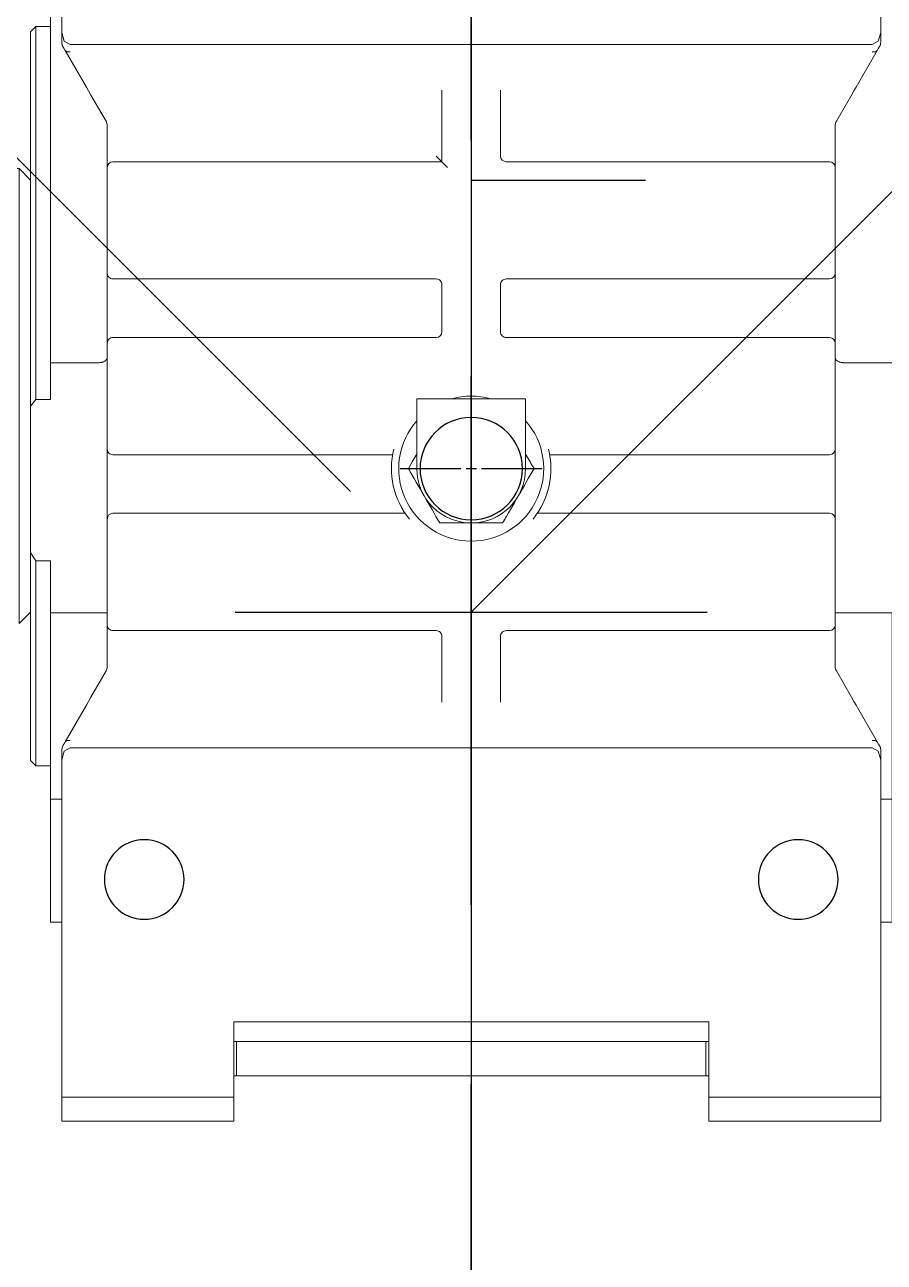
# Model space of a CAD drawing. Header units: millimetres. Extents: x 163705 to 1616509, y 81827 to 302547.
# Drawn here: x 621226.1 to 621377.2, y 152976.2 to 153193.8 of the extents above; entities that cross this region are included whole.
import ezdxf

# ---------------------------------------------------------------- set-up
doc = ezdxf.new("R2010")
doc.units = ezdxf.units.MM
doc.header["$LTSCALE"] = 10
doc.linetypes.add('ACAD_ISO02W100', pattern=[15, 12, -3])
for name, color, linetype, lineweight in [('1-文本', 4, 'Continuous', 0), ('1-标注', 3, 'Continuous', 0), ('1-虚线', 8, 'ACAD_ISO02W100', 0)]:
    doc.layers.add(name, color=color, linetype=linetype, lineweight=lineweight)

# ---------------------------------------------------------------- blocks, each defined once
blk = doc.blocks.new('*X51')
at = {"ltscale": 2}
for p, q in [((0, -41.5), (0, 41.5)), ((-418.5, 0), (-83, 0)), ((-41.5, 0), (41.5, 0)), ((83, 0), (418.5, 0))]:
    blk.add_line(p, q, dxfattribs=at)
blk = doc.blocks.new('A$C2352ff67')
at = {"layer": '1-文本', "lineweight": -2}
for p, q in [((2193.18, 600), (2193.18, 630.67)), ((2142.43, 601.8), (2142.43, 612.5)), ((2142.43, 599.1), (2142.43, 600.9)), ((2065.75, 600), (2140.63, 600)), ((2141.53, 600), (2158.08, 600)), ((2142.43, 587.5), (2142.43, 598.2))]:
    blk.add_line(p, q, dxfattribs=at)
for centre, radius in [((2117.18, 600), 415), ((2117.18, 600), 412), ((2070.18, 657.5), 7), ((2142.43, 600), 9), ((2070.18, 542.5), 7)]:
    blk.add_circle(centre, radius, dxfattribs=at)
at = {"layer": '1-标注'}
for points in [[(2117.09, 664), (2117.09, 674)], [(2161.06, 674), (2161.06, 665.48), (2161.06, 665.41), (2161.07, 665.33), (2161.08, 665.25), (2161.08, 665.18), (2161.11, 665.03), (2161.14, 664.89), (2161.15, 664.85), (2161.16, 664.82), (2161.17, 664.79), (2161.18, 664.76), (2161.2, 664.69), (2161.23, 664.63), (2161.28, 664.52), (2161.34, 664.41), (2161.36, 664.39), (2161.37, 664.36), (2161.39, 664.34), (2161.41, 664.32), (2161.44, 664.27), (2161.47, 664.23), (2161.54, 664.16), (2161.61, 664.11), (2161.63, 664.09), (2161.65, 664.08), (2161.67, 664.07), (2161.69, 664.06), (2161.73, 664.04), (2161.77, 664.03), (2161.84, 664.01), (2161.92, 664)], [(2062.68, 672), (2062.68, 674), (2063.01, 674), (2063.91, 674), (2071.46, 674), (2072.05, 674), (2072.69, 674), (2081.81, 674), (2083.36, 674), (2084.23, 674), (2084.28, 674), (2084.33, 674)], [(2117.09, 674), (2116.51, 674), (2115.93, 674), (2114.33, 674), (2112.85, 674), (2106.4, 674), (2105.89, 674), (2105.29, 674), (2096.88, 674), (2095.6, 674), (2094.49, 674), (2085.05, 674), (2084.51, 674), (2084.33, 674), (2084.33, 672)], [(2091.24, 672), (2031.92, 672)], [(2219.12, 528), (2278.43, 528), (2278.43, 672), (2219.12, 672)], [(2031.92, 558.24), (2045.17, 558.24), (2045.17, 641.76), (2031.92, 641.76)], [(2035.67, 641.26), (2035.67, 641.76)], [(2041.68, 641.26), (2035.67, 641.26), (2035.67, 558.74), (2041.68, 558.74)], [(2041.68, 641.76), (2041.68, 558.24)], [(2144.99, 609.56), (2144.79, 609.68), (2144.19, 610.03), (2143.6, 610.37), (2143.45, 610.45), (2143.3, 610.54), (2143.16, 610.62), (2143.01, 610.71), (2142.72, 610.88), (2142.43, 611.04), (2141.85, 610.71), (2141.26, 610.37), (2140.67, 610.03), (2140.07, 609.68), (2139.48, 609.34), (2138.87, 608.99), (2138.26, 608.64), (2137.65, 608.28), (2137.03, 607.93), (2136.43, 607.58), (2135.82, 607.23), (2135.22, 606.88), (2134.63, 606.54), (2134.04, 606.2), (2133.89, 606.11), (2133.74, 606.03), (2133.59, 605.94), (2133.45, 605.86), (2133.16, 605.69), (2132.87, 605.52), (2132.87, 604.85), (2132.87, 604.17), (2132.87, 603.49), (2132.87, 602.81), (2132.87, 602.11), (2132.87, 601.42), (2132.87, 600.71), (2132.87, 600), (2132.87, 599.29), (2132.87, 598.59), (2132.87, 597.89), (2132.87, 597.2), (2132.87, 596.51), (2132.87, 595.83), (2132.87, 595.66), (2132.87, 595.49), (2132.87, 595.32), (2132.87, 595.15), (2132.87, 594.81), (2132.87, 594.48), (2133.45, 594.14), (2134.03, 593.8), (2134.62, 593.46), (2135.22, 593.12), (2135.82, 592.78), (2136.42, 592.43), (2137.03, 592.07), (2137.65, 591.72), (2138.26, 591.36), (2138.87, 591.01), (2139.47, 590.66), (2140.07, 590.32), (2140.67, 589.98), (2141.26, 589.63), (2141.4, 589.55), (2141.55, 589.46), (2141.7, 589.38), (2141.85, 589.29), (2142.14, 589.13), (2142.43, 588.96), (2143.01, 589.29), (2143.6, 589.63), (2144.19, 589.97), (2144.78, 590.31), (2144.99, 590.44)], [(2209, 594.85), (2196.41, 594.85), (2196.11, 595.14), (2195.41, 595.85)], [(2035.67, 558.74), (2035.67, 558.24)], [(2117.09, 536), (2117.09, 526), (2121.51, 526), (2126.21, 526), (2126.21, 523.42), (2126.94, 522.95), (2127.68, 522.5), (2136.73, 522.5), (2145.53, 522.5), (2153.42, 522.5), (2154.01, 522.95), (2154.59, 523.42), (2154.59, 526), (2158.11, 526), (2161.06, 526), (2161.06, 534.52), (2161.07, 534.67), (2161.08, 534.82), (2161.09, 534.89), (2161.11, 534.97), (2161.12, 535.04), (2161.14, 535.11), (2161.16, 535.18), (2161.18, 535.24), (2161.19, 535.27), (2161.2, 535.31), (2161.21, 535.34), (2161.23, 535.37), (2161.28, 535.48), (2161.34, 535.59), (2161.37, 535.64), (2161.4, 535.68), (2161.42, 535.71), (2161.44, 535.73), (2161.45, 535.75), (2161.47, 535.77), (2161.54, 535.84), (2161.61, 535.9), (2161.63, 535.91), (2161.65, 535.92), (2161.67, 535.93), (2161.69, 535.94), (2161.73, 535.96), (2161.77, 535.97), (2161.84, 535.99), (2161.92, 536)], [(2166.49, 536), (2165.07, 536), (2164.48, 536), (2145.87, 536), (2145.29, 536), (2143.87, 536)], [(2197.4, 536), (2195.99, 536), (2195.41, 536), (2176.79, 536), (2176.21, 536), (2174.79, 536)], [(2091.24, 528), (2031.92, 528)], [(2084.33, 526), (2084.28, 526), (2084.23, 526), (2083.36, 526), (2081.81, 526), (2072.69, 526), (2072.05, 526), (2071.46, 526), (2063.91, 526), (2063.01, 526), (2062.68, 526), (2062.68, 528)], [(2117.09, 526), (2116.51, 526), (2115.93, 526), (2114.33, 526), (2112.85, 526), (2106.4, 526), (2105.89, 526), (2105.29, 526), (2096.88, 526), (2095.6, 526), (2094.49, 526), (2085.05, 526), (2084.51, 526), (2084.33, 526), (2084.33, 528)], [(2161.06, 526), (2172.75, 526), (2183.97, 526), (2194.43, 526), (2196.03, 526), (2197.51, 526), (2203.96, 526), (2204.47, 526), (2205.07, 526), (2213.48, 526), (2214.76, 526), (2215.87, 526), (2225.31, 526), (2225.84, 526), (2226.03, 526), (2226.03, 528)], [(2090.18, 526), (2090.18, 523.42), (2090.99, 523.42), (2093.41, 523.42), (2097.38, 523.42), (2102.79, 523.42), (2109.52, 523.42), (2117.39, 523.42), (2126.21, 523.42)], [(2154.59, 523.42), (2165.95, 523.42), (2176.98, 523.42), (2187.34, 523.42), (2196.71, 523.42), (2204.8, 523.42), (2211.37, 523.42), (2216.22, 523.42), (2219.18, 523.42), (2220.18, 523.42), (2220.18, 526)], [(2127.68, 522.5), (2118.76, 522.5), (2110.77, 522.5), (2103.94, 522.5), (2098.43, 522.5), (2094.39, 522.5), (2091.93, 522.5), (2091.1, 522.5), (2090.18, 523.42)], [(2195.18, 510.55), (2195.18, 520.5), (2194.31, 520.5), (2191.72, 520.5), (2187.54, 520.5), (2181.94, 520.5), (2175.18, 520.5), (2167.54, 520.5), (2159.36, 520.5), (2151, 520.5), (2142.82, 520.5), (2135.18, 520.5), (2128.41, 520.5), (2122.82, 520.5), (2118.64, 520.5), (2116.05, 520.5), (2115.18, 520.5), (2117.18, 522.5)], [(2153.42, 522.5), (2163.64, 522.5), (2173.64, 522.5), (2183.17, 522.5), (2191.99, 522.5), (2199.87, 522.5), (2206.61, 522.5), (2212.04, 522.5), (2216.01, 522.5), (2218.44, 522.5), (2219.26, 522.5), (2220.18, 523.42)], [(2195.18, 520.5), (2193.18, 522.5)]]:
    blk.add_lwpolyline(points, dxfattribs=at)
for points in [[(2031.92, 672), (2031.92, 641.76), (2027.67, 641.76), (2027.67, 672)], [(2027.67, 528), (2027.67, 558.24), (2031.92, 558.24), (2031.92, 528)]]:
    blk.add_lwpolyline(points, close=True, dxfattribs=at)
for points in [[(2094.62, 529.48), (2094.64, 528.96), (2094.41, 528.62), (2093.99, 528.37), (2093.68, 528.2, -0.129591), (2092.94, 528), (2091.24, 528), (2092.72, 528.43), (2093.34, 529.48), (2093.34, 670.52), (2092.72, 671.57), (2091.24, 672), (2092.94, 672), (2092.95, 672), (2092.96, 672), (2092.97, 672), (2092.98, 672), (2092.99, 672), (2093, 672), (2093.01, 672), (2093.02, 672), (2093.03, 672), (2093.04, 672), (2093.05, 672), (2093.06, 672), (2093.06, 672), (2093.07, 672), (2093.08, 672), (2093.09, 672), (2093.1, 671.99), (2093.11, 671.99), (2093.12, 671.99), (2093.13, 671.99), (2093.13, 671.99), (2093.15, 671.99), (2093.15, 671.99), (2093.16, 671.99), (2093.17, 671.98), (2093.18, 671.98), (2093.19, 671.98), (2093.2, 671.98), (2093.2, 671.98), (2093.21, 671.98), (2093.22, 671.98), (2093.23, 671.98), (2093.24, 671.97), (2093.24, 671.97), (2093.25, 671.97), (2093.26, 671.97), (2093.27, 671.97), (2093.28, 671.96), (2093.28, 671.96), (2093.29, 671.96), (2093.3, 671.96), (2093.31, 671.96), (2093.31, 671.96), (2093.32, 671.95), (2093.33, 671.95), (2093.34, 671.95), (2093.34, 671.95), (2093.35, 671.94), (2093.36, 671.94), (2093.37, 671.94), (2093.37, 671.94), (2093.38, 671.94), (2093.39, 671.93), (2093.39, 671.93), (2093.4, 671.93), (2093.41, 671.93), (2093.41, 671.92), (2093.42, 671.92), (2093.43, 671.92), (2093.43, 671.92), (2093.44, 671.92), (2093.45, 671.91), (2093.45, 671.91), (2093.46, 671.91), (2093.47, 671.91), (2093.47, 671.91), (2093.48, 671.9), (2093.48, 671.9), (2093.49, 671.9), (2093.5, 671.89), (2093.5, 671.89), (2093.51, 671.89), (2093.52, 671.89), (2093.52, 671.89), (2093.53, 671.88), (2093.53, 671.88), (2093.54, 671.88), (2093.54, 671.87), (2093.55, 671.87), (2093.55, 671.87), (2093.56, 671.87), (2093.57, 671.87), (2093.57, 671.86), (2093.58, 671.86), (2093.58, 671.86), (2093.59, 671.85), (2093.59, 671.85), (2093.6, 671.85), (2093.6, 671.85), (2093.61, 671.84), (2093.61, 671.84), (2093.62, 671.84), (2093.63, 671.84), (2093.63, 671.83), (2093.63, 671.83), (2093.64, 671.83), (2093.64, 671.83), (2093.65, 671.82), (2093.65, 671.82), (2093.66, 671.82), (2093.66, 671.81), (2093.66, 671.81), (2093.67, 671.81), (2093.68, 671.81), (2093.68, 671.81), (2093.68, 671.8), (2093.99, 671.63), (2094.41, 671.39), (2094.64, 671.05), (2094.62, 670.52)], [(2094.41, 671.39), (2100.84, 667.67), (2101.49, 667.3), (2102.25, 666.86), (2106.85, 664.2, 0.131006), (2107.59, 664), (2112.95, 664), (2114.37, 664), (2114.95, 664), (2133.57, 664), (2134.15, 664), (2135.56, 664), (2143.87, 664), (2145.29, 664), (2145.87, 664), (2164.48, 664), (2165.07, 664), (2166.49, 664), (2174.79, 664), (2176.21, 664), (2176.79, 664), (2195.41, 664), (2195.99, 664), (2197.4, 664), (2202.76, 664, 0.131006), (2203.51, 664.2), (2208.1, 666.86), (2208.87, 667.3), (2209.52, 667.67), (2215.95, 671.39)], [(2215.74, 670.52), (2215.72, 671.05), (2215.95, 671.39), (2216.37, 671.63), (2216.68, 671.8, -0.128195), (2217.41, 672), (2219.12, 672), (2217.63, 671.57), (2217.02, 670.52), (2217.02, 529.48), (2217.63, 528.43), (2219.12, 528), (2217.41, 528), (2217.41, 528), (2217.39, 528), (2217.39, 528), (2217.38, 528), (2217.37, 528), (2217.36, 528), (2217.35, 528), (2217.34, 528), (2217.33, 528), (2217.32, 528), (2217.31, 528), (2217.3, 528), (2217.29, 528), (2217.28, 528), (2217.28, 528), (2217.26, 528.01), (2217.26, 528.01), (2217.25, 528.01), (2217.24, 528.01), (2217.23, 528.01), (2217.22, 528.01), (2217.21, 528.01), (2217.21, 528.01), (2217.2, 528.02), (2217.19, 528.02), (2217.18, 528.02), (2217.17, 528.02), (2217.16, 528.02), (2217.15, 528.02), (2217.15, 528.02), (2217.14, 528.02), (2217.13, 528.03), (2217.12, 528.03), (2217.11, 528.03), (2217.1, 528.03), (2217.1, 528.03), (2217.09, 528.04), (2217.08, 528.04), (2217.07, 528.04), (2217.07, 528.04), (2217.06, 528.04), (2217.05, 528.04), (2217.04, 528.05), (2217.04, 528.05), (2217.03, 528.05), (2217.02, 528.05), (2217.01, 528.05), (2217.01, 528.05), (2217, 528.06), (2216.99, 528.06), (2216.99, 528.06), (2216.98, 528.06), (2216.97, 528.07), (2216.96, 528.07), (2216.96, 528.07), (2216.95, 528.07), (2216.94, 528.07), (2216.94, 528.08), (2216.93, 528.08), (2216.92, 528.08), (2216.92, 528.09), (2216.91, 528.09), (2216.9, 528.09), (2216.9, 528.09), (2216.89, 528.09), (2216.88, 528.1), (2216.88, 528.1), (2216.87, 528.1), (2216.87, 528.1), (2216.86, 528.11), (2216.85, 528.11), (2216.85, 528.11), (2216.84, 528.11), (2216.84, 528.12), (2216.83, 528.12), (2216.82, 528.12), (2216.82, 528.12), (2216.81, 528.13), (2216.81, 528.13), (2216.8, 528.13), (2216.8, 528.13), (2216.79, 528.14), (2216.79, 528.14), (2216.78, 528.14), (2216.77, 528.15), (2216.77, 528.15), (2216.76, 528.15), (2216.76, 528.15), (2216.75, 528.15), (2216.75, 528.16), (2216.74, 528.16), (2216.74, 528.16), (2216.73, 528.16), (2216.73, 528.17), (2216.72, 528.17), (2216.72, 528.17), (2216.71, 528.17), (2216.71, 528.18), (2216.71, 528.18), (2216.7, 528.18), (2216.69, 528.18), (2216.69, 528.19), (2216.69, 528.19), (2216.68, 528.19), (2216.68, 528.19), (2216.68, 528.2), (2216.37, 528.37), (2215.95, 528.62), (2215.72, 528.96), (2215.74, 529.48)], [(2101.35, 605.15), (2112.95, 605.15, 0.415254), (2113.95, 606.15), (2113.95, 663, -0.413609), (2114.95, 664)], [(2133.57, 664, -0.413136), (2134.57, 663), (2134.57, 611.61)], [(2144.87, 613.81), (2144.87, 663, -0.414195), (2145.87, 664)], [(2164.48, 664, -0.414195), (2165.48, 663), (2165.48, 606.15, 0.414668), (2166.49, 605.15), (2174.79, 605.15, 0.415254), (2175.79, 606.15), (2175.79, 663, -0.413609), (2176.79, 664)], [(2195.41, 664, -0.413136), (2196.41, 663), (2196.41, 606.15, 0.414195), (2197.4, 605.15), (2209, 605.15)], [(2150.86, 609.56, 0.645683), (2129.68, 600, 0.645575), (2150.86, 590.43)], [(2154.73, 596.63, 0.067314), (2155.18, 600, 0.067231), (2154.73, 603.37)], [(2114.95, 536, -0.414668), (2113.95, 537), (2113.95, 593.85, 0.414668), (2112.95, 594.85), (2101.35, 594.85)], [(2176.79, 536, -0.414668), (2175.79, 537), (2175.79, 593.85, 0.414668), (2174.79, 594.85), (2166.49, 594.85, 0.414085), (2165.48, 593.85), (2165.48, 537, -0.415254), (2164.48, 536)], [(2197.4, 593.85), (2196.7, 594.55), (2196.41, 594.85), (2196.41, 537, -0.414195), (2195.41, 536)], [(2134.57, 588.39), (2134.57, 537, -0.414195), (2133.57, 536)], [(2145.87, 536, -0.415254), (2144.87, 537), (2144.87, 586.19)], [(2135.56, 536), (2134.15, 536), (2133.57, 536), (2114.95, 536), (2114.37, 536), (2112.95, 536), (2107.59, 536, 0.130879), (2106.85, 535.8), (2102.25, 533.14), (2101.49, 532.7), (2100.84, 532.33), (2094.41, 528.62)], [(2215.95, 528.62), (2209.52, 532.33), (2208.87, 532.7), (2208.1, 533.14), (2203.51, 535.8, 0.130879), (2202.76, 536)]]:
    blk.add_lwpolyline(points, format="xyb", dxfattribs=at)
blk.add_lwpolyline([(2132.87, 600, 0.414232), (2142.43, 590.44), (2151.99, 590.44), (2153.92, 590.44), (2154.73, 590.44), (2154.73, 609.56), (2153.92, 609.56), (2151.99, 609.56), (2142.43, 609.56, 0.414182)], format="xyb", close=True, dxfattribs=at)
at = {"layer": '1-标注', "ltscale": 10.38225}
blk.add_lwpolyline([(2202.76, 536), (2135.56, 536)], dxfattribs=at)
at = {"layer": '1-标注'}
for centre, start, end in [((2142.43, 600), 75.7837, 129.2016), ((2142.43, 599.99), 230.7984, 284.2163)]:
    blk.add_arc(centre, 14.02, start, end, dxfattribs=at)
at = {"ltscale": 2}
blk.add_blockref('*X51', (2117.18, 600), dxfattribs=at)
blk = doc.blocks.new('A$C285bc443')
at = {"layer": '1-虚线'}
blk.add_lwpolyline([(2418.33, 1273.9), (721.27, -423.15), (2418.33, -2120.21, -2.414214)], format="xyb", close=True, dxfattribs=at)
at = {"xscale": -1, "rotation": 180}
blk.add_blockref('A$C2352ff67', (-1395.91, 176.85), dxfattribs=at)

msp = doc.modelspace()

# ---------------------------------------------------------------- linework, layer by layer
msp.add_line((621304.592, 155458.424), (621304.592, 150509.632))

# ---------------------------------------------------------------- block references
at = {"rotation": 90}
msp.add_blockref('A$C285bc443', (620881.44, 152369.206), dxfattribs=at)

doc.saveas('drawing.dxf')
